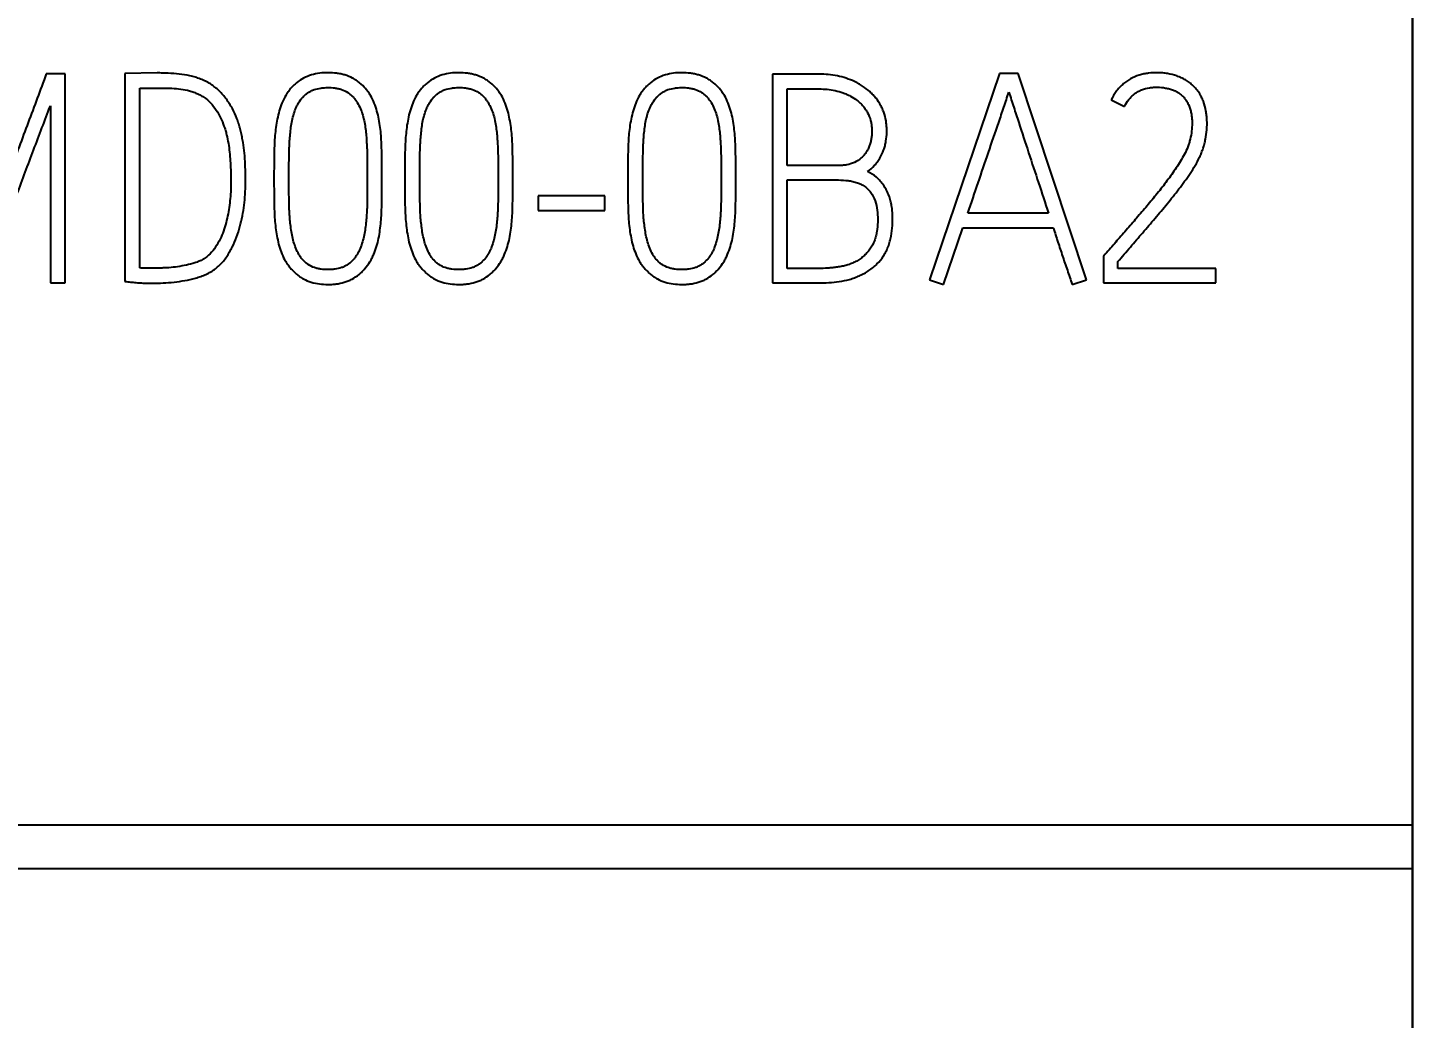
# Model space of a CAD drawing. Extents: x 0 to 420, y 0 to 297.
# Drawn here: x 132.44 to 143.03, y 168.57 to 176.15 of the extents above; entities that cross this region are included whole.
import ezdxf

# ---------------------------------------------------------------- set-up
doc = ezdxf.new("R2010")
doc.units = 0
doc.header["$LTSCALE"] = 23.1
for name, color, linetype in [('10000_FRONT', 7, 'CONTINUOUS'), ('10100_DIM_FRONT', 7, 'CONTINUOUS'), ('10500_FRONT_LABELING', 7, 'CONTINUOUS')]:
    doc.layers.add(name, color=color, linetype=linetype)
doc.styles.get("Standard").update_dxf_attribs({"font": 'txt', "width": 0.8})
doc.dimstyles.new('DIMSTYLE_1', dxfattribs={"dimtxt": 3.5, "dimasz": 3.5, "dimexe": 0.18, "dimexo": 0.0625, "dimgap": 0.09, "dimtad": 1, "dimtxsty": 'STANDARD', "dimcen": 0.09, "dimazin": 3, "dimtp": 0.05, "dimtm": 0.05, "dimtfac": 1, "dimtofl": 0, "dimtmove": 0, "dimatfit": 3, "dimtolj": 1})

# ---------------------------------------------------------------- blocks, each defined once
blk = doc.blocks.new('*D0')
at = {"layer": '10100_DIM_FRONT', "linetype": 'CONTINUOUS'}
for p, q in [((107.530749, 192.195968), (107.530749, 134.211085)), ((143.030749, 192.195968), (143.030749, 134.211085)), ((107.530749, 136.211085), (125.280749, 136.211085)), ((143.030749, 136.211085), (125.280749, 136.211085))]:
    blk.add_line(p, q, dxfattribs=at)
for points in [[(111.030749, 136.711085), (107.530749, 136.211085), (111.030749, 135.711085)], [(139.530749, 135.711085), (143.030749, 136.211085), (139.530749, 136.711085)]]:
    blk.add_solid(points, dxfattribs=at)
at = {"layer": '10100_DIM_FRONT', "linetype": 'CONTINUOUS', "width": 0.678571}
blk.add_text('35,5', height=3.5, dxfattribs=at).set_placement((121.450091, 137.086085))
blk = doc.blocks.new('*D1')
at = {"layer": '10100_DIM_FRONT', "linetype": 'CONTINUOUS'}
for p, q in [((143.030749, 192.195968), (143.030749, 124.458443)), ((99.530757, 151.746968), (99.530757, 124.458443)), ((99.530757, 126.458443), (121.280753, 126.458443)), ((143.030749, 126.458443), (121.280753, 126.458443))]:
    blk.add_line(p, q, dxfattribs=at)
for points in [[(103.030757, 126.958443), (99.530757, 126.458443), (103.030757, 125.958443)], [(139.530749, 125.958443), (143.030749, 126.458443), (139.530749, 126.958443)]]:
    blk.add_solid(points, dxfattribs=at)
at = {"layer": '10100_DIM_FRONT', "linetype": 'CONTINUOUS', "width": 0.696429}
blk.add_text('43,5', height=3.5, dxfattribs=at).set_placement((117.247464, 127.333443))

msp = doc.modelspace()

# ---------------------------------------------------------------- linework, layer by layer
at = {"layer": '10000_FRONT', "color": 7, "linetype": 'CONTINUOUS'}
for p, q in [((143.031, 237.197), (143.031, 147.197)), ((107.531, 170.05), (143.031, 170.05)), ((107.531, 169.716), (143.031, 169.716))]:
    msp.add_line(p, q, dxfattribs=at)
at = {"layer": '10500_FRONT_LABELING', "color": 7, "linetype": 'CONTINUOUS'}
for p, q in [((132.725, 175.797), (132.58, 175.797)), ((132.725, 174.197), (132.725, 175.797)), ((133.428, 175.804), (133.182, 175.801)), ((133.182, 175.801), (133.182, 174.208)), ((138.135, 175.795), (138.135, 174.197)), ((138.493, 175.795), (138.135, 175.795)), ((139.873, 175.799), (139.338, 174.221)), ((140.016, 175.799), (139.873, 175.799)), ((140.538, 174.221), (140.016, 175.799)), ((133.296, 174.312), (133.296, 175.688)), ((133.296, 175.688), (133.473, 175.688)), ((138.249, 175.096), (138.249, 175.682)), ((138.249, 175.682), (138.493, 175.682)), ((132.611, 175.553), (132.611, 174.197)), ((140.728, 175.599), (140.829, 175.548)), ((134.322, 175.007), (134.322, 174.983)), ((134.436, 174.983), (134.436, 175.007)), ((135.036, 175.007), (135.036, 174.983)), ((135.148, 174.983), (135.148, 175.007)), ((135.323, 175.007), (135.323, 174.983)), ((135.437, 174.983), (135.437, 175.007)), ((136.037, 175.007), (136.037, 174.983)), ((136.149, 174.983), (136.149, 175.007)), ((137.029, 175.007), (137.029, 174.983)), ((137.143, 174.983), (137.143, 175.007)), ((137.743, 175.007), (137.743, 174.983)), ((137.855, 174.983), (137.855, 175.007)), ((138.641, 175.096), (138.249, 175.096)), ((138.249, 174.308), (138.249, 174.985)), ((138.249, 174.985), (138.641, 174.985)), ((136.342, 174.865), (136.342, 174.752)), ((136.852, 174.865), (136.342, 174.865)), ((136.852, 174.752), (136.852, 174.865)), ((136.342, 174.752), (136.852, 174.752)), ((140.247, 174.732), (139.631, 174.732)), ((139.445, 174.186), (139.593, 174.619)), ((139.593, 174.619), (140.285, 174.619)), ((140.681, 174.417), (140.668, 174.401)), ((140.668, 174.401), (140.668, 174.197)), ((138.487, 174.308), (138.249, 174.308)), ((140.779, 174.308), (140.779, 174.361)), ((141.527, 174.308), (140.779, 174.308)), ((141.527, 174.197), (141.527, 174.308)), ((132.611, 174.197), (132.725, 174.197)), ((138.135, 174.197), (138.487, 174.197)), ((139.338, 174.221), (139.445, 174.186)), ((140.428, 174.186), (140.538, 174.221)), ((140.668, 174.197), (141.527, 174.197))]:
    msp.add_line(p, q, dxfattribs=at)
for points, knots in [([(132.58, 175.797), (132.534, 175.673), (132.488, 175.549), (132.418, 175.363), (132.395, 175.301), (132.348, 175.178), (132.324, 175.116), (132.255, 174.93), (132.209, 174.806), (132.139, 174.62), (132.116, 174.558), (132.081, 174.466), (132.069, 174.435), (132.052, 174.388), (132.047, 174.372), (132.036, 174.341), (132.03, 174.326), (132.025, 174.31)], [0, 0, 0, 0, 0.25, 0.25, 0.375, 0.375, 0.5, 0.5, 0.75, 0.75, 0.875, 0.875, 0.9375, 0.9375, 0.96875, 0.96875, 1, 1, 1, 1]), ([(133.182, 174.208), (133.196, 174.207), (133.21, 174.205), (133.238, 174.203), (133.252, 174.201), (133.28, 174.199), (133.294, 174.198), (133.321, 174.196), (133.335, 174.196), (133.377, 174.195), (133.405, 174.195), (133.46, 174.196), (133.488, 174.198), (133.543, 174.202), (133.571, 174.205), (133.626, 174.213), (133.653, 174.218), (133.694, 174.227), (133.708, 174.231), (133.736, 174.238), (133.749, 174.242), (133.775, 174.252), (133.789, 174.257), (133.814, 174.269), (133.827, 174.275), (133.851, 174.29), (133.863, 174.297), (133.885, 174.315), (133.896, 174.324), (133.926, 174.353), (133.944, 174.375), (133.968, 174.41), (133.975, 174.422), (133.99, 174.446), (133.996, 174.458), (134.015, 174.495), (134.026, 174.521), (134.046, 174.574), (134.054, 174.601), (134.069, 174.655), (134.075, 174.682), (134.086, 174.737), (134.09, 174.764), (134.097, 174.819), (134.1, 174.847), (134.103, 174.903), (134.104, 174.931), (134.105, 174.987), (134.104, 175.015), (134.103, 175.071), (134.102, 175.099), (134.099, 175.155), (134.097, 175.183), (134.09, 175.238), (134.087, 175.266), (134.079, 175.307), (134.076, 175.321), (134.07, 175.348), (134.067, 175.362), (134.06, 175.389), (134.056, 175.402), (134.048, 175.429), (134.043, 175.443), (134.028, 175.482), (134.017, 175.508), (133.997, 175.545), (133.989, 175.557), (133.974, 175.581), (133.966, 175.593), (133.949, 175.615), (133.94, 175.626), (133.922, 175.647), (133.912, 175.657), (133.892, 175.677), (133.881, 175.686), (133.859, 175.704), (133.848, 175.712), (133.812, 175.735), (133.786, 175.747), (133.747, 175.763), (133.734, 175.767), (133.707, 175.776), (133.693, 175.779), (133.652, 175.789), (133.624, 175.793), (133.569, 175.799), (133.541, 175.8), (133.499, 175.802), (133.485, 175.803), (133.457, 175.804), (133.443, 175.804), (133.428, 175.804)], [0, 0, 0, 0, 0.015625, 0.015625, 0.03125, 0.03125, 0.046875, 0.046875, 0.0625, 0.0625, 0.09375, 0.09375, 0.125, 0.125, 0.15625, 0.15625, 0.1875, 0.1875, 0.203125, 0.203125, 0.21875, 0.21875, 0.234375, 0.234375, 0.25, 0.25, 0.265625, 0.265625, 0.28125, 0.28125, 0.3125, 0.3125, 0.328125, 0.328125, 0.34375, 0.34375, 0.375, 0.375, 0.40625, 0.40625, 0.4375, 0.4375, 0.46875, 0.46875, 0.5, 0.5, 0.53125, 0.53125, 0.5625, 0.5625, 0.59375, 0.59375, 0.625, 0.625, 0.65625, 0.65625, 0.671875, 0.671875, 0.6875, 0.6875, 0.703125, 0.703125, 0.71875, 0.71875, 0.75, 0.75, 0.765625, 0.765625, 0.78125, 0.78125, 0.796875, 0.796875, 0.8125, 0.8125, 0.828125, 0.828125, 0.84375, 0.84375, 0.875, 0.875, 0.890625, 0.890625, 0.90625, 0.90625, 0.9375, 0.9375, 0.96875, 0.96875, 0.984375, 0.984375, 1, 1, 1, 1]), ([(135.148, 175.007), (135.148, 175.049), (135.148, 175.092), (135.147, 175.176), (135.146, 175.219), (135.143, 175.303), (135.14, 175.345), (135.132, 175.408), (135.129, 175.429), (135.121, 175.471), (135.116, 175.492), (135.104, 175.533), (135.097, 175.554), (135.081, 175.594), (135.072, 175.613), (135.055, 175.641), (135.049, 175.65), (135.036, 175.667), (135.03, 175.676), (135.009, 175.7), (134.994, 175.715), (134.969, 175.736), (134.96, 175.742), (134.942, 175.754), (134.933, 175.76), (134.904, 175.774), (134.884, 175.782), (134.853, 175.792), (134.843, 175.794), (134.822, 175.799), (134.811, 175.8), (134.779, 175.805), (134.758, 175.806), (134.715, 175.806), (134.693, 175.805), (134.65, 175.799), (134.63, 175.795), (134.588, 175.783), (134.568, 175.774), (134.53, 175.755), (134.512, 175.743), (134.487, 175.722), (134.479, 175.715), (134.463, 175.7), (134.456, 175.692), (134.442, 175.676), (134.436, 175.667), (134.423, 175.65), (134.417, 175.641), (134.401, 175.613), (134.391, 175.594), (134.375, 175.554), (134.369, 175.534), (134.356, 175.493), (134.351, 175.472), (134.343, 175.43), (134.339, 175.409), (134.331, 175.346), (134.327, 175.304), (134.324, 175.219), (134.323, 175.177), (134.322, 175.092), (134.322, 175.049), (134.322, 175.007)], [0, 0, 0, 0, 0.0625, 0.0625, 0.125, 0.125, 0.1875, 0.1875, 0.21875, 0.21875, 0.25, 0.25, 0.28125, 0.28125, 0.3125, 0.3125, 0.328125, 0.328125, 0.34375, 0.34375, 0.375, 0.375, 0.390625, 0.390625, 0.40625, 0.40625, 0.4375, 0.4375, 0.453125, 0.453125, 0.46875, 0.46875, 0.5, 0.5, 0.53125, 0.53125, 0.5625, 0.5625, 0.59375, 0.59375, 0.625, 0.625, 0.640625, 0.640625, 0.65625, 0.65625, 0.671875, 0.671875, 0.6875, 0.6875, 0.71875, 0.71875, 0.75, 0.75, 0.78125, 0.78125, 0.8125, 0.8125, 0.875, 0.875, 0.9375, 0.9375, 1, 1, 1, 1]), ([(136.149, 175.007), (136.149, 175.049), (136.149, 175.092), (136.148, 175.176), (136.147, 175.219), (136.144, 175.303), (136.141, 175.345), (136.133, 175.408), (136.129, 175.429), (136.121, 175.471), (136.117, 175.492), (136.105, 175.533), (136.098, 175.554), (136.082, 175.594), (136.072, 175.613), (136.056, 175.641), (136.05, 175.65), (136.037, 175.667), (136.031, 175.676), (136.01, 175.7), (135.995, 175.715), (135.97, 175.736), (135.961, 175.742), (135.943, 175.754), (135.934, 175.76), (135.905, 175.774), (135.885, 175.782), (135.854, 175.792), (135.844, 175.794), (135.823, 175.799), (135.812, 175.8), (135.78, 175.805), (135.759, 175.806), (135.716, 175.806), (135.694, 175.805), (135.651, 175.799), (135.63, 175.795), (135.589, 175.783), (135.569, 175.774), (135.531, 175.755), (135.513, 175.743), (135.488, 175.722), (135.48, 175.715), (135.464, 175.7), (135.457, 175.692), (135.443, 175.676), (135.437, 175.667), (135.424, 175.65), (135.418, 175.641), (135.401, 175.613), (135.392, 175.594), (135.376, 175.554), (135.369, 175.534), (135.357, 175.493), (135.352, 175.472), (135.344, 175.43), (135.34, 175.409), (135.332, 175.346), (135.328, 175.304), (135.324, 175.219), (135.324, 175.177), (135.323, 175.092), (135.323, 175.049), (135.323, 175.007)], [0, 0, 0, 0, 0.0625, 0.0625, 0.125, 0.125, 0.1875, 0.1875, 0.21875, 0.21875, 0.25, 0.25, 0.28125, 0.28125, 0.3125, 0.3125, 0.328125, 0.328125, 0.34375, 0.34375, 0.375, 0.375, 0.390625, 0.390625, 0.40625, 0.40625, 0.4375, 0.4375, 0.453125, 0.453125, 0.46875, 0.46875, 0.5, 0.5, 0.53125, 0.53125, 0.5625, 0.5625, 0.59375, 0.59375, 0.625, 0.625, 0.640625, 0.640625, 0.65625, 0.65625, 0.671875, 0.671875, 0.6875, 0.6875, 0.71875, 0.71875, 0.75, 0.75, 0.78125, 0.78125, 0.8125, 0.8125, 0.875, 0.875, 0.9375, 0.9375, 1, 1, 1, 1]), ([(137.855, 175.007), (137.855, 175.049), (137.855, 175.092), (137.854, 175.176), (137.854, 175.219), (137.85, 175.303), (137.847, 175.345), (137.839, 175.408), (137.836, 175.429), (137.828, 175.471), (137.823, 175.492), (137.811, 175.533), (137.804, 175.554), (137.788, 175.594), (137.779, 175.613), (137.762, 175.641), (137.756, 175.65), (137.744, 175.667), (137.737, 175.676), (137.716, 175.7), (137.701, 175.715), (137.676, 175.736), (137.667, 175.742), (137.649, 175.754), (137.64, 175.76), (137.611, 175.774), (137.592, 175.782), (137.56, 175.792), (137.55, 175.794), (137.529, 175.799), (137.518, 175.8), (137.486, 175.805), (137.465, 175.806), (137.422, 175.806), (137.4, 175.805), (137.358, 175.799), (137.337, 175.795), (137.295, 175.783), (137.275, 175.774), (137.237, 175.755), (137.219, 175.743), (137.194, 175.722), (137.186, 175.715), (137.171, 175.7), (137.163, 175.692), (137.149, 175.676), (137.143, 175.667), (137.13, 175.65), (137.124, 175.641), (137.108, 175.613), (137.098, 175.594), (137.082, 175.554), (137.076, 175.534), (137.064, 175.493), (137.058, 175.472), (137.05, 175.43), (137.046, 175.409), (137.038, 175.346), (137.034, 175.304), (137.031, 175.219), (137.03, 175.177), (137.029, 175.092), (137.029, 175.049), (137.029, 175.007)], [0, 0, 0, 0, 0.0625, 0.0625, 0.125, 0.125, 0.1875, 0.1875, 0.21875, 0.21875, 0.25, 0.25, 0.28125, 0.28125, 0.3125, 0.3125, 0.328125, 0.328125, 0.34375, 0.34375, 0.375, 0.375, 0.390625, 0.390625, 0.40625, 0.40625, 0.4375, 0.4375, 0.453125, 0.453125, 0.46875, 0.46875, 0.5, 0.5, 0.53125, 0.53125, 0.5625, 0.5625, 0.59375, 0.59375, 0.625, 0.625, 0.640625, 0.640625, 0.65625, 0.65625, 0.671875, 0.671875, 0.6875, 0.6875, 0.71875, 0.71875, 0.75, 0.75, 0.78125, 0.78125, 0.8125, 0.8125, 0.875, 0.875, 0.9375, 0.9375, 1, 1, 1, 1]), ([(138.863, 175.049), (138.882, 175.063), (138.899, 175.079), (138.922, 175.104), (138.93, 175.113), (138.944, 175.132), (138.95, 175.142), (138.968, 175.171), (138.978, 175.192), (138.99, 175.225), (138.994, 175.236), (139, 175.259), (139.002, 175.27), (139.008, 175.305), (139.01, 175.328), (139.011, 175.362), (139.011, 175.374), (139.009, 175.397), (139.008, 175.409), (139.004, 175.443), (138.999, 175.466), (138.989, 175.499), (138.985, 175.51), (138.976, 175.531), (138.971, 175.542), (138.954, 175.573), (138.942, 175.592), (138.921, 175.62), (138.913, 175.628), (138.897, 175.645), (138.889, 175.654), (138.863, 175.677), (138.845, 175.691), (138.815, 175.71), (138.805, 175.716), (138.785, 175.728), (138.775, 175.733), (138.743, 175.748), (138.721, 175.756), (138.678, 175.771), (138.655, 175.777), (138.61, 175.786), (138.586, 175.789), (138.54, 175.794), (138.517, 175.795), (138.493, 175.795)], [0, 0, 0, 0, 0.0625, 0.0625, 0.09375, 0.09375, 0.125, 0.125, 0.1875, 0.1875, 0.21875, 0.21875, 0.25, 0.25, 0.3125, 0.3125, 0.34375, 0.34375, 0.375, 0.375, 0.4375, 0.4375, 0.46875, 0.46875, 0.5, 0.5, 0.5625, 0.5625, 0.59375, 0.59375, 0.625, 0.625, 0.6875, 0.6875, 0.71875, 0.71875, 0.75, 0.75, 0.8125, 0.8125, 0.875, 0.875, 0.9375, 0.9375, 1, 1, 1, 1]), ([(140.779, 174.361), (140.811, 174.398), (140.842, 174.435), (140.905, 174.508), (140.937, 174.545), (141, 174.618), (141.031, 174.655), (141.094, 174.729), (141.125, 174.766), (141.186, 174.841), (141.216, 174.878), (141.26, 174.936), (141.275, 174.955), (141.303, 174.995), (141.317, 175.014), (141.344, 175.055), (141.357, 175.075), (141.382, 175.117), (141.393, 175.138), (141.409, 175.171), (141.413, 175.182), (141.422, 175.205), (141.426, 175.216), (141.434, 175.239), (141.438, 175.251), (141.444, 175.274), (141.446, 175.286), (141.453, 175.322), (141.456, 175.346), (141.46, 175.394), (141.461, 175.418), (141.459, 175.455), (141.458, 175.467), (141.455, 175.491), (141.454, 175.503), (141.447, 175.539), (141.441, 175.563), (141.428, 175.597), (141.423, 175.608), (141.412, 175.63), (141.406, 175.641), (141.393, 175.661), (141.386, 175.671), (141.37, 175.689), (141.362, 175.698), (141.344, 175.715), (141.335, 175.724), (141.316, 175.738), (141.306, 175.745), (141.285, 175.757), (141.274, 175.762), (141.252, 175.772), (141.24, 175.777), (141.206, 175.789), (141.183, 175.795), (141.147, 175.801), (141.135, 175.803), (141.11, 175.805), (141.098, 175.805), (141.061, 175.806), (141.037, 175.805), (141.001, 175.801), (140.989, 175.799), (140.965, 175.794), (140.953, 175.791), (140.918, 175.78), (140.896, 175.771), (140.864, 175.753), (140.854, 175.746), (140.834, 175.732), (140.815, 175.717), (140.797, 175.7), (140.781, 175.682), (140.773, 175.672), (140.751, 175.643), (140.738, 175.622), (140.728, 175.599)], [0, 0, 0, 0, 0.0625, 0.0625, 0.125, 0.125, 0.1875, 0.1875, 0.25, 0.25, 0.3125, 0.3125, 0.34375, 0.34375, 0.375, 0.375, 0.40625, 0.40625, 0.4375, 0.4375, 0.453125, 0.453125, 0.46875, 0.46875, 0.484375, 0.484375, 0.5, 0.5, 0.53125, 0.53125, 0.5625, 0.5625, 0.578125, 0.578125, 0.59375, 0.59375, 0.625, 0.625, 0.640625, 0.640625, 0.65625, 0.65625, 0.671875, 0.671875, 0.6875, 0.6875, 0.703125, 0.703125, 0.71875, 0.71875, 0.734375, 0.734375, 0.75, 0.75, 0.78125, 0.78125, 0.796875, 0.796875, 0.8125, 0.8125, 0.84375, 0.84375, 0.859375, 0.859375, 0.875, 0.875, 0.90625, 0.90625, 0.921875, 0.921875, 0.9375, 0.953125, 0.953125, 0.96875, 0.96875, 1, 1, 1, 1]), ([(133.473, 175.688), (133.496, 175.688), (133.519, 175.688), (133.564, 175.685), (133.587, 175.684), (133.632, 175.678), (133.654, 175.674), (133.687, 175.664), (133.698, 175.661), (133.72, 175.653), (133.73, 175.648), (133.751, 175.639), (133.761, 175.633), (133.781, 175.622), (133.79, 175.615), (133.818, 175.594), (133.834, 175.579), (133.864, 175.544), (133.877, 175.525), (133.901, 175.486), (133.911, 175.466), (133.93, 175.424), (133.938, 175.403), (133.948, 175.37), (133.952, 175.359), (133.958, 175.337), (133.96, 175.326), (133.968, 175.293), (133.972, 175.271), (133.979, 175.226), (133.982, 175.204), (133.986, 175.159), (133.987, 175.136), (133.99, 175.091), (133.991, 175.069), (133.992, 175.024), (133.993, 175.001), (133.993, 174.956), (133.993, 174.933), (133.991, 174.888), (133.989, 174.865), (133.985, 174.82), (133.982, 174.798), (133.976, 174.753), (133.972, 174.731), (133.963, 174.687), (133.957, 174.665), (133.939, 174.599), (133.923, 174.557), (133.891, 174.496), (133.879, 174.477), (133.853, 174.441), (133.838, 174.424), (133.816, 174.405), (133.812, 174.401), (133.803, 174.394), (133.789, 174.384), (133.775, 174.375), (133.754, 174.365), (133.744, 174.361), (133.722, 174.353), (133.711, 174.349), (133.679, 174.34), (133.657, 174.334), (133.613, 174.326), (133.59, 174.322), (133.546, 174.316), (133.523, 174.314), (133.489, 174.312), (133.478, 174.312), (133.455, 174.311), (133.444, 174.311), (133.41, 174.31), (133.387, 174.31), (133.353, 174.31), (133.342, 174.31), (133.319, 174.311), (133.308, 174.311), (133.296, 174.312)], [0, 0, 0, 0, 0.03125, 0.03125, 0.0625, 0.0625, 0.09375, 0.09375, 0.109375, 0.109375, 0.125, 0.125, 0.140625, 0.140625, 0.15625, 0.15625, 0.1875, 0.1875, 0.21875, 0.21875, 0.25, 0.25, 0.28125, 0.28125, 0.296875, 0.296875, 0.3125, 0.3125, 0.34375, 0.34375, 0.375, 0.375, 0.40625, 0.40625, 0.4375, 0.4375, 0.46875, 0.46875, 0.5, 0.5, 0.53125, 0.53125, 0.5625, 0.5625, 0.59375, 0.59375, 0.625, 0.625, 0.6875, 0.6875, 0.71875, 0.71875, 0.75, 0.75, 0.757812, 0.757812, 0.765625, 0.78125, 0.78125, 0.796875, 0.796875, 0.8125, 0.8125, 0.84375, 0.84375, 0.875, 0.875, 0.90625, 0.90625, 0.921875, 0.921875, 0.9375, 0.9375, 0.96875, 0.96875, 0.984375, 0.984375, 1, 1, 1, 1]), ([(134.436, 175.007), (134.436, 175.042), (134.436, 175.077), (134.437, 175.147), (134.438, 175.183), (134.439, 175.235), (134.44, 175.253), (134.442, 175.288), (134.443, 175.305), (134.446, 175.34), (134.448, 175.358), (134.452, 175.393), (134.455, 175.41), (134.461, 175.445), (134.465, 175.462), (134.475, 175.495), (134.48, 175.512), (134.49, 175.536), (134.494, 175.544), (134.502, 175.56), (134.506, 175.568), (134.52, 175.59), (134.53, 175.605), (134.548, 175.624), (134.555, 175.631), (134.568, 175.642), (134.575, 175.648), (134.589, 175.658), (134.597, 175.662), (134.613, 175.67), (134.621, 175.674), (134.646, 175.682), (134.664, 175.686), (134.69, 175.69), (134.699, 175.691), (134.716, 175.692), (134.725, 175.693), (134.752, 175.693), (134.769, 175.692), (134.796, 175.688), (134.804, 175.687), (134.822, 175.683), (134.83, 175.68), (134.856, 175.672), (134.872, 175.664), (134.894, 175.65), (134.902, 175.644), (134.915, 175.633), (134.921, 175.627), (134.933, 175.614), (134.939, 175.607), (134.949, 175.592), (134.954, 175.585), (134.968, 175.562), (134.977, 175.547), (134.99, 175.514), (134.996, 175.497), (135.006, 175.463), (135.01, 175.446), (135.017, 175.411), (135.02, 175.394), (135.024, 175.359), (135.026, 175.342), (135.029, 175.307), (135.03, 175.289), (135.032, 175.254), (135.033, 175.236), (135.035, 175.183), (135.035, 175.148), (135.036, 175.078), (135.036, 175.042), (135.036, 175.007)], [0, 0, 0, 0, 0.0625, 0.0625, 0.125, 0.125, 0.15625, 0.15625, 0.1875, 0.1875, 0.21875, 0.21875, 0.25, 0.25, 0.28125, 0.28125, 0.3125, 0.3125, 0.328125, 0.328125, 0.34375, 0.34375, 0.375, 0.375, 0.390625, 0.390625, 0.40625, 0.40625, 0.421875, 0.421875, 0.4375, 0.4375, 0.46875, 0.46875, 0.484375, 0.484375, 0.5, 0.5, 0.53125, 0.53125, 0.546875, 0.546875, 0.5625, 0.5625, 0.59375, 0.59375, 0.609375, 0.609375, 0.625, 0.625, 0.640625, 0.640625, 0.65625, 0.65625, 0.6875, 0.6875, 0.71875, 0.71875, 0.75, 0.75, 0.78125, 0.78125, 0.8125, 0.8125, 0.84375, 0.84375, 0.875, 0.875, 0.9375, 0.9375, 1, 1, 1, 1]), ([(135.437, 175.007), (135.437, 175.042), (135.437, 175.077), (135.438, 175.147), (135.438, 175.183), (135.44, 175.235), (135.441, 175.253), (135.443, 175.288), (135.444, 175.305), (135.447, 175.34), (135.449, 175.358), (135.453, 175.393), (135.456, 175.41), (135.462, 175.445), (135.466, 175.462), (135.476, 175.495), (135.481, 175.512), (135.491, 175.536), (135.494, 175.544), (135.502, 175.56), (135.507, 175.568), (135.521, 175.59), (135.531, 175.605), (135.549, 175.624), (135.556, 175.631), (135.569, 175.642), (135.576, 175.648), (135.59, 175.658), (135.598, 175.662), (135.614, 175.67), (135.622, 175.674), (135.647, 175.682), (135.664, 175.686), (135.691, 175.69), (135.7, 175.691), (135.717, 175.692), (135.726, 175.693), (135.753, 175.693), (135.77, 175.692), (135.796, 175.688), (135.805, 175.687), (135.822, 175.683), (135.831, 175.68), (135.857, 175.672), (135.873, 175.664), (135.895, 175.65), (135.902, 175.644), (135.916, 175.633), (135.922, 175.627), (135.934, 175.614), (135.94, 175.607), (135.95, 175.592), (135.955, 175.585), (135.969, 175.562), (135.977, 175.547), (135.991, 175.514), (135.997, 175.497), (136.007, 175.463), (136.011, 175.446), (136.018, 175.411), (136.021, 175.394), (136.025, 175.359), (136.027, 175.342), (136.03, 175.307), (136.031, 175.289), (136.033, 175.254), (136.034, 175.236), (136.036, 175.183), (136.036, 175.148), (136.037, 175.078), (136.037, 175.042), (136.037, 175.007)], [0, 0, 0, 0, 0.0625, 0.0625, 0.125, 0.125, 0.15625, 0.15625, 0.1875, 0.1875, 0.21875, 0.21875, 0.25, 0.25, 0.28125, 0.28125, 0.3125, 0.3125, 0.328125, 0.328125, 0.34375, 0.34375, 0.375, 0.375, 0.390625, 0.390625, 0.40625, 0.40625, 0.421875, 0.421875, 0.4375, 0.4375, 0.46875, 0.46875, 0.484375, 0.484375, 0.5, 0.5, 0.53125, 0.53125, 0.546875, 0.546875, 0.5625, 0.5625, 0.59375, 0.59375, 0.609375, 0.609375, 0.625, 0.625, 0.640625, 0.640625, 0.65625, 0.65625, 0.6875, 0.6875, 0.71875, 0.71875, 0.75, 0.75, 0.78125, 0.78125, 0.8125, 0.8125, 0.84375, 0.84375, 0.875, 0.875, 0.9375, 0.9375, 1, 1, 1, 1]), ([(137.143, 175.007), (137.143, 175.042), (137.143, 175.077), (137.144, 175.147), (137.145, 175.183), (137.146, 175.235), (137.147, 175.253), (137.149, 175.288), (137.15, 175.305), (137.153, 175.34), (137.155, 175.358), (137.159, 175.393), (137.162, 175.41), (137.168, 175.445), (137.172, 175.462), (137.182, 175.495), (137.187, 175.512), (137.197, 175.536), (137.201, 175.544), (137.209, 175.56), (137.213, 175.568), (137.227, 175.59), (137.237, 175.605), (137.255, 175.624), (137.262, 175.631), (137.275, 175.642), (137.282, 175.648), (137.296, 175.658), (137.304, 175.662), (137.32, 175.67), (137.328, 175.674), (137.353, 175.682), (137.371, 175.686), (137.397, 175.69), (137.406, 175.691), (137.424, 175.692), (137.432, 175.693), (137.459, 175.693), (137.476, 175.692), (137.503, 175.688), (137.511, 175.687), (137.529, 175.683), (137.537, 175.68), (137.563, 175.672), (137.579, 175.664), (137.601, 175.65), (137.609, 175.644), (137.622, 175.633), (137.629, 175.627), (137.64, 175.614), (137.646, 175.607), (137.657, 175.592), (137.662, 175.585), (137.676, 175.562), (137.684, 175.547), (137.697, 175.514), (137.703, 175.497), (137.713, 175.463), (137.717, 175.446), (137.724, 175.411), (137.727, 175.394), (137.731, 175.359), (137.733, 175.342), (137.736, 175.307), (137.737, 175.289), (137.739, 175.254), (137.74, 175.236), (137.742, 175.183), (137.742, 175.148), (137.743, 175.078), (137.743, 175.042), (137.743, 175.007)], [0, 0, 0, 0, 0.0625, 0.0625, 0.125, 0.125, 0.15625, 0.15625, 0.1875, 0.1875, 0.21875, 0.21875, 0.25, 0.25, 0.28125, 0.28125, 0.3125, 0.3125, 0.328125, 0.328125, 0.34375, 0.34375, 0.375, 0.375, 0.390625, 0.390625, 0.40625, 0.40625, 0.421875, 0.421875, 0.4375, 0.4375, 0.46875, 0.46875, 0.484375, 0.484375, 0.5, 0.5, 0.53125, 0.53125, 0.546875, 0.546875, 0.5625, 0.5625, 0.59375, 0.59375, 0.609375, 0.609375, 0.625, 0.625, 0.640625, 0.640625, 0.65625, 0.65625, 0.6875, 0.6875, 0.71875, 0.71875, 0.75, 0.75, 0.78125, 0.78125, 0.8125, 0.8125, 0.84375, 0.84375, 0.875, 0.875, 0.9375, 0.9375, 1, 1, 1, 1]), ([(138.493, 175.682), (138.535, 175.682), (138.576, 175.678), (138.636, 175.665), (138.656, 175.659), (138.685, 175.649), (138.695, 175.645), (138.714, 175.636), (138.723, 175.632), (138.75, 175.617), (138.768, 175.606), (138.792, 175.587), (138.8, 175.58), (138.815, 175.566), (138.822, 175.558), (138.836, 175.542), (138.842, 175.534), (138.853, 175.517), (138.859, 175.508), (138.873, 175.481), (138.881, 175.461), (138.889, 175.431), (138.891, 175.421), (138.894, 175.401), (138.895, 175.39), (138.896, 175.37), (138.897, 175.359), (138.896, 175.339), (138.895, 175.328), (138.893, 175.308), (138.891, 175.297), (138.887, 175.277), (138.885, 175.267), (138.878, 175.248), (138.875, 175.238), (138.866, 175.219), (138.861, 175.21), (138.85, 175.192), (138.843, 175.184), (138.83, 175.168), (138.823, 175.161), (138.799, 175.14), (138.782, 175.129), (138.744, 175.111), (138.724, 175.105), (138.693, 175.099), (138.683, 175.098), (138.662, 175.096), (138.652, 175.096), (138.641, 175.096)], [0, 0, 0, 0, 0.125, 0.125, 0.1875, 0.1875, 0.21875, 0.21875, 0.25, 0.25, 0.3125, 0.3125, 0.34375, 0.34375, 0.375, 0.375, 0.40625, 0.40625, 0.4375, 0.4375, 0.5, 0.5, 0.53125, 0.53125, 0.5625, 0.5625, 0.59375, 0.59375, 0.625, 0.625, 0.65625, 0.65625, 0.6875, 0.6875, 0.71875, 0.71875, 0.75, 0.75, 0.78125, 0.78125, 0.8125, 0.8125, 0.875, 0.875, 0.9375, 0.9375, 0.96875, 0.96875, 1, 1, 1, 1]), ([(139.631, 174.732), (139.657, 174.809), (139.683, 174.886), (139.735, 175.04), (139.761, 175.117), (139.814, 175.272), (139.841, 175.348), (139.88, 175.464), (139.893, 175.503), (139.919, 175.58), (139.931, 175.619), (139.944, 175.657)], [0, 0, 0, 0, 0.25, 0.25, 0.5, 0.5, 0.75, 0.75, 0.875, 0.875, 1, 1, 1, 1]), ([(139.944, 175.657), (139.957, 175.619), (139.969, 175.58), (139.994, 175.503), (140.007, 175.464), (140.044, 175.348), (140.07, 175.271), (140.12, 175.117), (140.146, 175.04), (140.197, 174.886), (140.222, 174.809), (140.247, 174.732)], [0, 0, 0, 0, 0.125, 0.125, 0.25, 0.25, 0.5, 0.5, 0.75, 0.75, 1, 1, 1, 1]), ([(140.829, 175.548), (140.838, 175.567), (140.849, 175.585), (140.868, 175.609), (140.875, 175.616), (140.89, 175.631), (140.906, 175.644), (140.923, 175.656), (140.941, 175.666), (140.95, 175.671), (140.979, 175.683), (140.999, 175.688), (141.03, 175.692), (141.04, 175.694), (141.061, 175.695), (141.071, 175.695), (141.102, 175.695), (141.122, 175.693), (141.153, 175.687), (141.163, 175.685), (141.183, 175.68), (141.193, 175.676), (141.212, 175.669), (141.221, 175.664), (141.235, 175.656), (141.239, 175.654), (141.248, 175.648), (141.252, 175.645), (141.264, 175.635), (141.272, 175.628), (141.286, 175.614), (141.292, 175.606), (141.304, 175.589), (141.31, 175.58), (141.319, 175.561), (141.323, 175.552), (141.331, 175.532), (141.333, 175.522), (141.338, 175.502), (141.34, 175.492), (141.343, 175.472), (141.344, 175.462), (141.346, 175.441), (141.346, 175.431), (141.346, 175.399), (141.345, 175.379), (141.34, 175.338), (141.336, 175.318), (141.329, 175.288), (141.326, 175.278), (141.32, 175.258), (141.317, 175.248), (141.306, 175.219), (141.298, 175.201), (141.279, 175.165), (141.269, 175.147), (141.247, 175.112), (141.236, 175.095), (141.202, 175.044), (141.178, 175.011), (141.13, 174.945), (141.105, 174.913), (141.053, 174.85), (141.027, 174.818), (140.975, 174.756), (140.948, 174.725), (140.895, 174.663), (140.869, 174.632), (140.815, 174.57), (140.788, 174.54), (140.748, 174.494), (140.735, 174.478), (140.708, 174.447), (140.694, 174.432), (140.681, 174.417)], [0, 0, 0, 0, 0.03125, 0.03125, 0.046875, 0.046875, 0.0625, 0.078125, 0.078125, 0.09375, 0.09375, 0.125, 0.125, 0.140625, 0.140625, 0.15625, 0.15625, 0.1875, 0.1875, 0.203125, 0.203125, 0.21875, 0.21875, 0.234375, 0.234375, 0.242188, 0.242188, 0.25, 0.25, 0.265625, 0.265625, 0.28125, 0.28125, 0.296875, 0.296875, 0.3125, 0.3125, 0.328125, 0.328125, 0.34375, 0.34375, 0.359375, 0.359375, 0.375, 0.375, 0.40625, 0.40625, 0.4375, 0.4375, 0.453125, 0.453125, 0.46875, 0.46875, 0.5, 0.5, 0.53125, 0.53125, 0.5625, 0.5625, 0.625, 0.625, 0.6875, 0.6875, 0.75, 0.75, 0.8125, 0.8125, 0.875, 0.875, 0.9375, 0.9375, 0.96875, 0.96875, 1, 1, 1, 1]), ([(132.103, 174.197), (132.145, 174.31), (132.187, 174.423), (132.251, 174.593), (132.272, 174.649), (132.304, 174.734), (132.314, 174.762), (132.335, 174.819), (132.345, 174.847), (132.377, 174.932), (132.398, 174.988), (132.44, 175.101), (132.462, 175.158), (132.504, 175.271), (132.525, 175.327), (132.569, 175.44), (132.59, 175.496), (132.611, 175.553)], [0, 0, 0, 0, 0.25, 0.25, 0.375, 0.375, 0.4375, 0.4375, 0.5, 0.5, 0.625, 0.625, 0.75, 0.75, 0.875, 0.875, 1, 1, 1, 1]), ([(138.487, 174.197), (138.514, 174.197), (138.54, 174.198), (138.594, 174.201), (138.62, 174.204), (138.673, 174.212), (138.699, 174.217), (138.738, 174.228), (138.751, 174.233), (138.776, 174.242), (138.789, 174.247), (138.813, 174.258), (138.826, 174.264), (138.849, 174.277), (138.861, 174.284), (138.883, 174.299), (138.895, 174.307), (138.916, 174.324), (138.926, 174.333), (138.954, 174.361), (138.971, 174.382), (138.993, 174.416), (139, 174.428), (139.012, 174.452), (139.017, 174.465), (139.027, 174.49), (139.031, 174.503), (139.037, 174.529), (139.04, 174.542), (139.048, 174.582), (139.052, 174.609), (139.055, 174.649), (139.055, 174.662), (139.055, 174.689), (139.055, 174.702), (139.054, 174.729), (139.053, 174.743), (139.05, 174.769), (139.048, 174.783), (139.04, 174.823), (139.033, 174.849), (139.018, 174.886), (139.012, 174.899), (139, 174.923), (138.986, 174.946), (138.969, 174.967), (138.951, 174.987), (138.942, 174.997), (138.911, 175.023), (138.888, 175.038), (138.863, 175.049)], [0, 0, 0, 0, 0.0625, 0.0625, 0.125, 0.125, 0.1875, 0.1875, 0.21875, 0.21875, 0.25, 0.25, 0.28125, 0.28125, 0.3125, 0.3125, 0.34375, 0.34375, 0.375, 0.375, 0.4375, 0.4375, 0.46875, 0.46875, 0.5, 0.5, 0.53125, 0.53125, 0.5625, 0.5625, 0.625, 0.625, 0.65625, 0.65625, 0.6875, 0.6875, 0.71875, 0.71875, 0.75, 0.75, 0.8125, 0.8125, 0.84375, 0.84375, 0.875, 0.90625, 0.90625, 0.9375, 0.9375, 1, 1, 1, 1]), ([(134.322, 174.983), (134.322, 174.94), (134.322, 174.898), (134.323, 174.814), (134.324, 174.772), (134.327, 174.688), (134.331, 174.646), (134.339, 174.583), (134.343, 174.562), (134.351, 174.521), (134.356, 174.5), (134.368, 174.459), (134.375, 174.439), (134.391, 174.399), (134.4, 174.38), (134.417, 174.352), (134.423, 174.343), (134.436, 174.326), (134.442, 174.318), (134.456, 174.301), (134.464, 174.294), (134.479, 174.279), (134.487, 174.272), (134.503, 174.258), (134.512, 174.251), (134.529, 174.239), (134.538, 174.233), (134.567, 174.218), (134.586, 174.21), (134.628, 174.197), (134.649, 174.193), (134.691, 174.187), (134.712, 174.186), (134.744, 174.186), (134.755, 174.186), (134.776, 174.187), (134.787, 174.188), (134.819, 174.192), (134.839, 174.196), (134.87, 174.206), (134.88, 174.209), (134.9, 174.217), (134.91, 174.222), (134.938, 174.237), (134.956, 174.249), (134.981, 174.269), (134.989, 174.276), (135.004, 174.291), (135.011, 174.299), (135.032, 174.324), (135.045, 174.341), (135.062, 174.368), (135.067, 174.378), (135.076, 174.397), (135.081, 174.407), (135.093, 174.436), (135.1, 174.456), (135.113, 174.497), (135.118, 174.517), (135.127, 174.559), (135.13, 174.58), (135.139, 174.644), (135.143, 174.686), (135.146, 174.77), (135.147, 174.813), (135.148, 174.898), (135.148, 174.94), (135.148, 174.983)], [0, 0, 0, 0, 0.0625, 0.0625, 0.125, 0.125, 0.1875, 0.1875, 0.21875, 0.21875, 0.25, 0.25, 0.28125, 0.28125, 0.3125, 0.3125, 0.328125, 0.328125, 0.34375, 0.34375, 0.359375, 0.359375, 0.375, 0.375, 0.390625, 0.390625, 0.40625, 0.40625, 0.4375, 0.4375, 0.46875, 0.46875, 0.5, 0.5, 0.515625, 0.515625, 0.53125, 0.53125, 0.5625, 0.5625, 0.578125, 0.578125, 0.59375, 0.59375, 0.625, 0.625, 0.640625, 0.640625, 0.65625, 0.65625, 0.6875, 0.6875, 0.703125, 0.703125, 0.71875, 0.71875, 0.75, 0.75, 0.78125, 0.78125, 0.8125, 0.8125, 0.875, 0.875, 0.9375, 0.9375, 1, 1, 1, 1]), ([(135.036, 174.983), (135.036, 174.947), (135.036, 174.912), (135.035, 174.842), (135.035, 174.807), (135.033, 174.754), (135.032, 174.737), (135.03, 174.702), (135.028, 174.684), (135.023, 174.632), (135.019, 174.597), (135.008, 174.546), (135.004, 174.529), (134.994, 174.495), (134.988, 174.478), (134.978, 174.454), (134.975, 174.446), (134.967, 174.43), (134.962, 174.422), (134.953, 174.407), (134.943, 174.393), (134.932, 174.379), (134.92, 174.366), (134.914, 174.36), (134.901, 174.348), (134.894, 174.343), (134.879, 174.333), (134.872, 174.329), (134.856, 174.321), (134.847, 174.317), (134.822, 174.309), (134.805, 174.305), (134.779, 174.301), (134.77, 174.3), (134.753, 174.299), (134.744, 174.299), (134.718, 174.299), (134.691, 174.301), (134.666, 174.305), (134.648, 174.309), (134.64, 174.312), (134.615, 174.32), (134.599, 174.328), (134.577, 174.343), (134.569, 174.348), (134.556, 174.36), (134.55, 174.366), (134.538, 174.379), (134.532, 174.386), (134.522, 174.4), (134.517, 174.408), (134.503, 174.43), (134.496, 174.446), (134.483, 174.479), (134.477, 174.496), (134.468, 174.53), (134.464, 174.547), (134.453, 174.598), (134.449, 174.632), (134.444, 174.685), (134.442, 174.702), (134.44, 174.737), (134.439, 174.754), (134.438, 174.807), (134.437, 174.842), (134.436, 174.912), (134.436, 174.947), (134.436, 174.983)], [0, 0, 0, 0, 0.0625, 0.0625, 0.125, 0.125, 0.15625, 0.15625, 0.1875, 0.1875, 0.25, 0.25, 0.28125, 0.28125, 0.3125, 0.3125, 0.328125, 0.328125, 0.34375, 0.34375, 0.359375, 0.375, 0.375, 0.390625, 0.390625, 0.40625, 0.40625, 0.421875, 0.421875, 0.4375, 0.4375, 0.46875, 0.46875, 0.484375, 0.484375, 0.5, 0.5, 0.53125, 0.546875, 0.546875, 0.5625, 0.5625, 0.59375, 0.59375, 0.609375, 0.609375, 0.625, 0.625, 0.640625, 0.640625, 0.65625, 0.65625, 0.6875, 0.6875, 0.71875, 0.71875, 0.75, 0.75, 0.8125, 0.8125, 0.84375, 0.84375, 0.875, 0.875, 0.9375, 0.9375, 1, 1, 1, 1]), ([(135.323, 174.983), (135.323, 174.94), (135.323, 174.898), (135.324, 174.814), (135.324, 174.772), (135.328, 174.688), (135.332, 174.646), (135.34, 174.583), (135.344, 174.562), (135.352, 174.521), (135.357, 174.5), (135.369, 174.459), (135.376, 174.439), (135.392, 174.399), (135.401, 174.38), (135.418, 174.352), (135.424, 174.343), (135.436, 174.326), (135.443, 174.318), (135.457, 174.301), (135.465, 174.294), (135.48, 174.279), (135.488, 174.272), (135.504, 174.258), (135.513, 174.251), (135.53, 174.239), (135.539, 174.233), (135.567, 174.218), (135.587, 174.21), (135.628, 174.197), (135.649, 174.193), (135.692, 174.187), (135.713, 174.186), (135.745, 174.186), (135.756, 174.186), (135.777, 174.187), (135.788, 174.188), (135.819, 174.192), (135.84, 174.196), (135.871, 174.206), (135.881, 174.209), (135.901, 174.217), (135.911, 174.222), (135.939, 174.237), (135.957, 174.249), (135.981, 174.269), (135.989, 174.276), (136.005, 174.291), (136.012, 174.299), (136.033, 174.324), (136.046, 174.341), (136.062, 174.368), (136.068, 174.378), (136.077, 174.397), (136.082, 174.407), (136.094, 174.436), (136.101, 174.456), (136.114, 174.497), (136.119, 174.517), (136.128, 174.559), (136.131, 174.58), (136.14, 174.644), (136.144, 174.686), (136.147, 174.77), (136.148, 174.813), (136.149, 174.898), (136.149, 174.94), (136.149, 174.983)], [0, 0, 0, 0, 0.0625, 0.0625, 0.125, 0.125, 0.1875, 0.1875, 0.21875, 0.21875, 0.25, 0.25, 0.28125, 0.28125, 0.3125, 0.3125, 0.328125, 0.328125, 0.34375, 0.34375, 0.359375, 0.359375, 0.375, 0.375, 0.390625, 0.390625, 0.40625, 0.40625, 0.4375, 0.4375, 0.46875, 0.46875, 0.5, 0.5, 0.515625, 0.515625, 0.53125, 0.53125, 0.5625, 0.5625, 0.578125, 0.578125, 0.59375, 0.59375, 0.625, 0.625, 0.640625, 0.640625, 0.65625, 0.65625, 0.6875, 0.6875, 0.703125, 0.703125, 0.71875, 0.71875, 0.75, 0.75, 0.78125, 0.78125, 0.8125, 0.8125, 0.875, 0.875, 0.9375, 0.9375, 1, 1, 1, 1]), ([(136.037, 174.983), (136.037, 174.947), (136.037, 174.912), (136.036, 174.842), (136.036, 174.807), (136.034, 174.754), (136.033, 174.737), (136.031, 174.702), (136.029, 174.684), (136.024, 174.632), (136.02, 174.597), (136.009, 174.546), (136.005, 174.529), (135.995, 174.495), (135.989, 174.478), (135.979, 174.454), (135.975, 174.446), (135.967, 174.43), (135.963, 174.422), (135.954, 174.407), (135.944, 174.393), (135.933, 174.379), (135.921, 174.366), (135.915, 174.36), (135.902, 174.348), (135.895, 174.343), (135.88, 174.333), (135.872, 174.329), (135.857, 174.321), (135.848, 174.317), (135.823, 174.309), (135.806, 174.305), (135.78, 174.301), (135.771, 174.3), (135.754, 174.299), (135.745, 174.299), (135.719, 174.299), (135.692, 174.301), (135.666, 174.305), (135.649, 174.309), (135.641, 174.312), (135.615, 174.32), (135.6, 174.328), (135.577, 174.343), (135.57, 174.348), (135.557, 174.36), (135.551, 174.366), (135.539, 174.379), (135.533, 174.386), (135.523, 174.4), (135.518, 174.408), (135.504, 174.43), (135.497, 174.446), (135.484, 174.479), (135.478, 174.496), (135.469, 174.53), (135.465, 174.547), (135.454, 174.598), (135.45, 174.632), (135.445, 174.685), (135.443, 174.702), (135.441, 174.737), (135.44, 174.754), (135.439, 174.807), (135.438, 174.842), (135.437, 174.912), (135.437, 174.947), (135.437, 174.983)], [0, 0, 0, 0, 0.0625, 0.0625, 0.125, 0.125, 0.15625, 0.15625, 0.1875, 0.1875, 0.25, 0.25, 0.28125, 0.28125, 0.3125, 0.3125, 0.328125, 0.328125, 0.34375, 0.34375, 0.359375, 0.375, 0.375, 0.390625, 0.390625, 0.40625, 0.40625, 0.421875, 0.421875, 0.4375, 0.4375, 0.46875, 0.46875, 0.484375, 0.484375, 0.5, 0.5, 0.53125, 0.546875, 0.546875, 0.5625, 0.5625, 0.59375, 0.59375, 0.609375, 0.609375, 0.625, 0.625, 0.640625, 0.640625, 0.65625, 0.65625, 0.6875, 0.6875, 0.71875, 0.71875, 0.75, 0.75, 0.8125, 0.8125, 0.84375, 0.84375, 0.875, 0.875, 0.9375, 0.9375, 1, 1, 1, 1]), ([(137.029, 174.983), (137.029, 174.94), (137.029, 174.898), (137.03, 174.814), (137.031, 174.772), (137.034, 174.688), (137.038, 174.646), (137.046, 174.583), (137.05, 174.562), (137.058, 174.521), (137.063, 174.5), (137.075, 174.459), (137.082, 174.439), (137.098, 174.399), (137.107, 174.38), (137.124, 174.352), (137.13, 174.343), (137.143, 174.326), (137.149, 174.318), (137.163, 174.301), (137.171, 174.294), (137.186, 174.279), (137.194, 174.272), (137.21, 174.258), (137.219, 174.251), (137.236, 174.239), (137.246, 174.233), (137.274, 174.218), (137.293, 174.21), (137.335, 174.197), (137.356, 174.193), (137.398, 174.187), (137.419, 174.186), (137.451, 174.186), (137.462, 174.186), (137.483, 174.187), (137.494, 174.188), (137.526, 174.192), (137.546, 174.196), (137.577, 174.206), (137.587, 174.209), (137.607, 174.217), (137.617, 174.222), (137.645, 174.237), (137.663, 174.249), (137.688, 174.269), (137.696, 174.276), (137.711, 174.291), (137.718, 174.299), (137.739, 174.324), (137.752, 174.341), (137.769, 174.368), (137.774, 174.378), (137.783, 174.397), (137.788, 174.407), (137.8, 174.436), (137.807, 174.456), (137.82, 174.497), (137.825, 174.517), (137.834, 174.559), (137.837, 174.58), (137.846, 174.644), (137.85, 174.686), (137.854, 174.77), (137.854, 174.813), (137.855, 174.898), (137.855, 174.94), (137.855, 174.983)], [0, 0, 0, 0, 0.0625, 0.0625, 0.125, 0.125, 0.1875, 0.1875, 0.21875, 0.21875, 0.25, 0.25, 0.28125, 0.28125, 0.3125, 0.3125, 0.328125, 0.328125, 0.34375, 0.34375, 0.359375, 0.359375, 0.375, 0.375, 0.390625, 0.390625, 0.40625, 0.40625, 0.4375, 0.4375, 0.46875, 0.46875, 0.5, 0.5, 0.515625, 0.515625, 0.53125, 0.53125, 0.5625, 0.5625, 0.578125, 0.578125, 0.59375, 0.59375, 0.625, 0.625, 0.640625, 0.640625, 0.65625, 0.65625, 0.6875, 0.6875, 0.703125, 0.703125, 0.71875, 0.71875, 0.75, 0.75, 0.78125, 0.78125, 0.8125, 0.8125, 0.875, 0.875, 0.9375, 0.9375, 1, 1, 1, 1]), ([(137.743, 174.983), (137.743, 174.947), (137.743, 174.912), (137.742, 174.842), (137.742, 174.807), (137.74, 174.754), (137.739, 174.737), (137.737, 174.702), (137.736, 174.684), (137.73, 174.632), (137.726, 174.597), (137.715, 174.546), (137.711, 174.529), (137.701, 174.495), (137.695, 174.478), (137.685, 174.454), (137.682, 174.446), (137.674, 174.43), (137.669, 174.422), (137.66, 174.407), (137.65, 174.393), (137.639, 174.379), (137.627, 174.366), (137.621, 174.36), (137.608, 174.348), (137.601, 174.343), (137.586, 174.333), (137.579, 174.329), (137.563, 174.321), (137.555, 174.317), (137.53, 174.309), (137.512, 174.305), (137.486, 174.301), (137.477, 174.3), (137.46, 174.299), (137.451, 174.299), (137.425, 174.299), (137.399, 174.301), (137.373, 174.305), (137.355, 174.309), (137.347, 174.312), (137.322, 174.32), (137.306, 174.328), (137.284, 174.343), (137.276, 174.348), (137.263, 174.36), (137.257, 174.366), (137.245, 174.379), (137.24, 174.386), (137.229, 174.4), (137.224, 174.408), (137.21, 174.43), (137.203, 174.446), (137.19, 174.479), (137.185, 174.496), (137.175, 174.53), (137.171, 174.547), (137.161, 174.598), (137.156, 174.632), (137.151, 174.685), (137.149, 174.702), (137.147, 174.737), (137.146, 174.754), (137.145, 174.807), (137.144, 174.842), (137.143, 174.912), (137.143, 174.947), (137.143, 174.983)], [0, 0, 0, 0, 0.0625, 0.0625, 0.125, 0.125, 0.15625, 0.15625, 0.1875, 0.1875, 0.25, 0.25, 0.28125, 0.28125, 0.3125, 0.3125, 0.328125, 0.328125, 0.34375, 0.34375, 0.359375, 0.375, 0.375, 0.390625, 0.390625, 0.40625, 0.40625, 0.421875, 0.421875, 0.4375, 0.4375, 0.46875, 0.46875, 0.484375, 0.484375, 0.5, 0.5, 0.53125, 0.546875, 0.546875, 0.5625, 0.5625, 0.59375, 0.59375, 0.609375, 0.609375, 0.625, 0.625, 0.640625, 0.640625, 0.65625, 0.65625, 0.6875, 0.6875, 0.71875, 0.71875, 0.75, 0.75, 0.8125, 0.8125, 0.84375, 0.84375, 0.875, 0.875, 0.9375, 0.9375, 1, 1, 1, 1]), ([(138.641, 174.985), (138.666, 174.985), (138.69, 174.983), (138.726, 174.979), (138.738, 174.976), (138.762, 174.971), (138.774, 174.968), (138.797, 174.96), (138.808, 174.955), (138.824, 174.946), (138.829, 174.943), (138.84, 174.936), (138.845, 174.933), (138.859, 174.922), (138.868, 174.913), (138.88, 174.9), (138.884, 174.895), (138.891, 174.885), (138.895, 174.88), (138.911, 174.854), (138.92, 174.831), (138.933, 174.784), (138.937, 174.76), (138.941, 174.712), (138.942, 174.687), (138.94, 174.639), (138.938, 174.614), (138.932, 174.579), (138.93, 174.567), (138.924, 174.543), (138.92, 174.531), (138.907, 174.497), (138.895, 174.476), (138.874, 174.446), (138.866, 174.437), (138.85, 174.418), (138.841, 174.41), (138.823, 174.394), (138.814, 174.386), (138.793, 174.373), (138.783, 174.366), (138.761, 174.355), (138.75, 174.35), (138.728, 174.341), (138.716, 174.337), (138.693, 174.33), (138.681, 174.327), (138.657, 174.322), (138.645, 174.32), (138.621, 174.316), (138.609, 174.315), (138.584, 174.312), (138.572, 174.311), (138.536, 174.309), (138.511, 174.308), (138.487, 174.308)], [0, 0, 0, 0, 0.0625, 0.0625, 0.09375, 0.09375, 0.125, 0.125, 0.15625, 0.15625, 0.171875, 0.171875, 0.1875, 0.1875, 0.21875, 0.21875, 0.234375, 0.234375, 0.25, 0.25, 0.3125, 0.3125, 0.375, 0.375, 0.4375, 0.4375, 0.5, 0.5, 0.53125, 0.53125, 0.5625, 0.5625, 0.625, 0.625, 0.65625, 0.65625, 0.6875, 0.6875, 0.71875, 0.71875, 0.75, 0.75, 0.78125, 0.78125, 0.8125, 0.8125, 0.84375, 0.84375, 0.875, 0.875, 0.90625, 0.90625, 0.9375, 0.9375, 1, 1, 1, 1]), ([(140.285, 174.619), (140.296, 174.582), (140.307, 174.546), (140.331, 174.474), (140.343, 174.438), (140.367, 174.366), (140.379, 174.33), (140.398, 174.276), (140.404, 174.258), (140.416, 174.222), (140.422, 174.204), (140.428, 174.186)], [0, 0, 0, 0, 0.25, 0.25, 0.5, 0.5, 0.75, 0.75, 0.875, 0.875, 1, 1, 1, 1])]:
    msp.add_open_spline(points, degree=3, knots=knots, dxfattribs=at)

# ---------------------------------------------------------------- dimensions: what is measured, and where the dimension line sits
at = {"layer": '10100_DIM_FRONT', "linetype": 'CONTINUOUS'}
for base, p1, text, picture, middle in [((143.031, 126.458), (99.531, 151.747), '43,5', '*D1', (122.122, 129.083)), ((143.031, 136.211), (107.531, 192.196), '35,5', '*D0', (126.2, 138.836))]:
    dim = msp.add_linear_dim(base=base, p1=p1, p2=(143.031, 192.196), text=text, dimstyle='DIMSTYLE_1', dxfattribs=at)
    dim.commit()
    dim.dimension.update_dxf_attribs({"geometry": picture, "text_midpoint": middle, "dimtype": 160})

doc.saveas('drawing.dxf')
